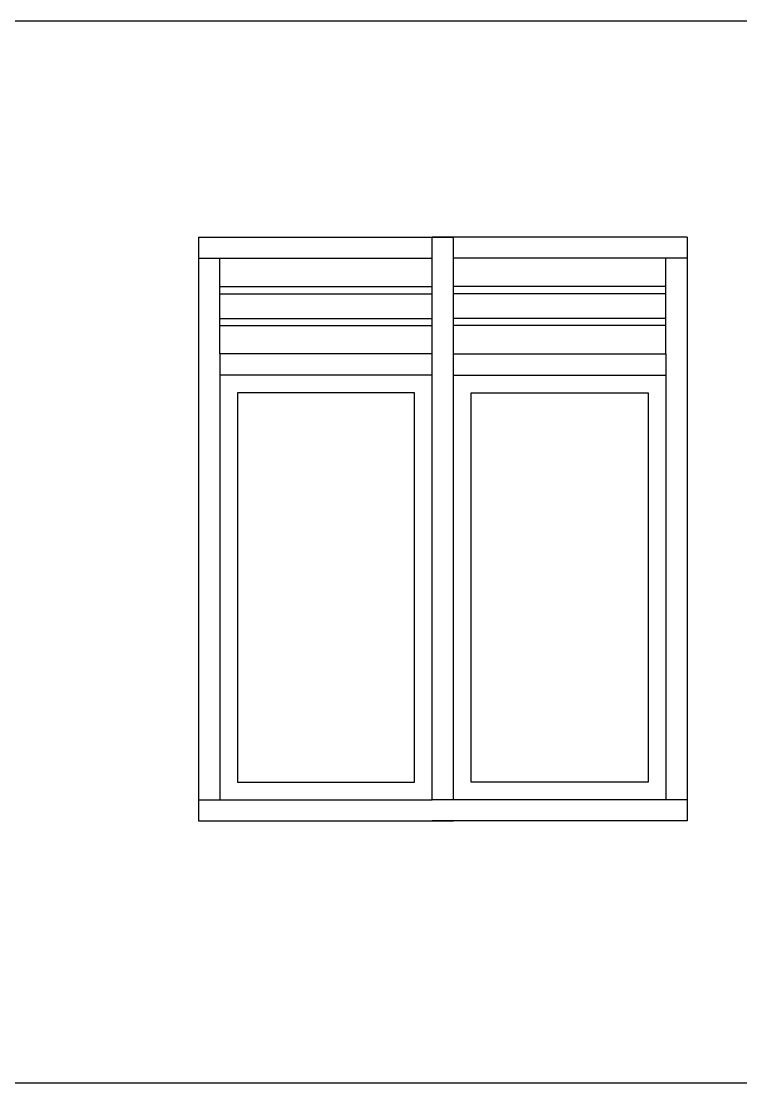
# Model space of a CAD drawing. Header units: inches. Extents: x -9907 to 5440, y -43 to 3048.
# Drawn here: x 42.5 to 245.7, y 11.8 to 311.8 of the extents above; entities that cross this region are included whole.
import ezdxf

# ---------------------------------------------------------------- set-up
doc = ezdxf.new("R2010")
doc.units = ezdxf.units.IN
doc.header["$MEASUREMENT"] = 0

msp = doc.modelspace()

# ---------------------------------------------------------------- linework, layer by layer
for p, q in [((357.40101, 311.7596), (-62.59899, 311.7596)), ((92.57356, 250.75959), (92.57356, 85.75959)), ((92.57356, 250.75959), (164.57356, 250.75959)), ((158.57356, 91.75959), (158.57356, 250.75959)), ((230.57356, 250.75959), (158.57356, 250.75959)), ((164.57356, 91.75959), (164.57356, 250.75959)), ((230.57356, 250.75959), (230.57356, 85.75959)), ((92.57356, 244.75959), (158.57356, 244.75959)), ((98.57356, 217.75959), (98.57356, 244.75959)), ((158.57356, 217.75959), (158.57356, 244.75959)), ((230.57356, 244.75959), (164.57356, 244.75959)), ((164.57356, 217.75959), (164.57356, 244.75959)), ((224.57356, 217.75959), (224.57356, 244.75959)), ((98.57356, 236.75959), (158.57356, 236.75959)), ((98.57356, 234.75959), (158.57356, 234.75959)), ((224.57356, 236.75959), (164.57356, 236.75959)), ((224.57356, 234.75959), (164.57356, 234.75959)), ((98.57356, 227.75959), (158.57356, 227.75959)), ((98.57356, 225.75959), (158.57356, 225.75959)), ((224.57356, 227.75959), (164.57356, 227.75959)), ((224.57356, 225.75959), (164.57356, 225.75959)), ((158.57356, 217.75959), (98.57356, 217.75959)), ((98.57356, 217.75959), (98.57356, 91.75959)), ((164.57356, 217.75959), (224.57356, 217.75959)), ((224.57356, 217.75959), (224.57356, 91.75959)), ((158.57356, 211.75959), (98.57356, 211.75959)), ((158.57356, 91.75959), (158.57356, 211.75959)), ((164.57356, 91.75959), (164.57356, 211.75959)), ((164.57356, 211.75959), (224.57356, 211.75959)), ((153.57356, 206.75959), (103.57356, 206.75959)), ((103.57356, 206.75959), (103.57356, 96.75959)), ((153.57356, 96.75959), (153.57356, 206.75959)), ((169.57356, 96.75959), (169.57356, 206.75959)), ((169.57356, 206.75959), (219.57356, 206.75959)), ((219.57356, 206.75959), (219.57356, 96.75959)), ((103.57356, 96.75959), (153.57356, 96.75959)), ((219.57356, 96.75959), (169.57356, 96.75959)), ((92.57356, 91.75959), (158.57356, 91.75959)), ((230.57356, 91.75959), (158.57356, 91.75959)), ((92.57356, 85.75959), (164.57356, 85.75959)), ((230.57356, 85.75959), (158.57356, 85.75959)), ((37.40101, 11.7596), (1237.40101, 11.7596))]:
    msp.add_line(p, q)

doc.saveas('drawing.dxf')
